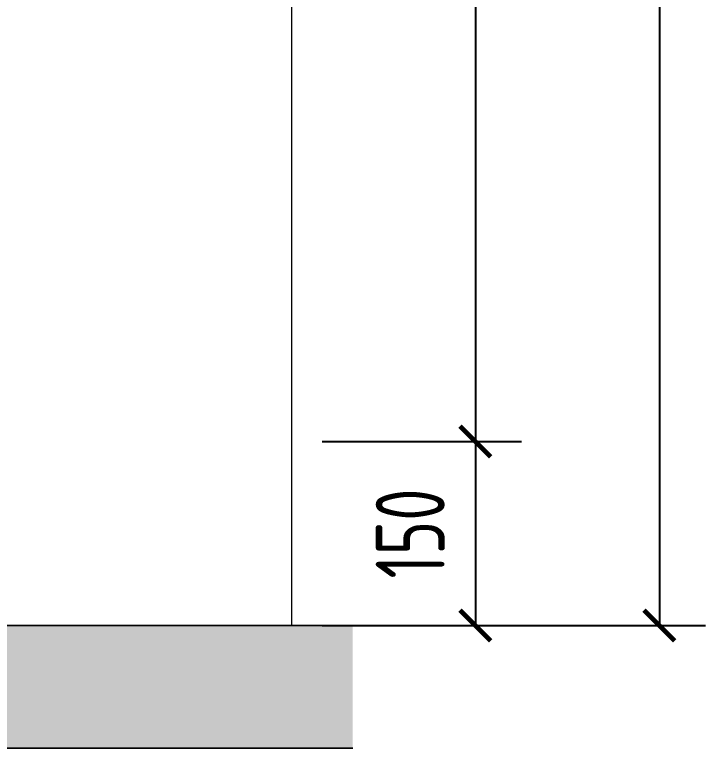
# Model space of a CAD drawing. Header units: millimetres. Extents: x 3162 to 221128, y -144913 to 11496.
# Drawn here: x 45584 to 46147, y -72297 to -71699 of the extents above; entities that cross this region are included whole.
import ezdxf

# ---------------------------------------------------------------- set-up
doc = ezdxf.new("R2010")
doc.units = ezdxf.units.MM
doc.header["$LTSCALE"] = 10
doc.layers.get('Defpoints').update_dxf_attribs({"color": 250})
for name, color, linetype, lineweight in [('FC-Hatch【平面填充】', 250, 'Continuous', 0), ('RC-dimensions', 44, 'Continuous', 0), ('Wall【立面墙】', 252, 'Continuous', 0)]:
    doc.layers.add(name, color=color, linetype=linetype, lineweight=lineweight)
doc.styles.add('尺寸标注', font='ARCHS.SHX', dxfattribs={"width": 0.8})
doc.dimstyles.new('海龙1：25', dxfattribs={"dimscale": 25, "dimtxt": 2.25, "dimasz": 1, "dimexe": 1.5, "dimexo": 1, "dimgap": 1, "dimtad": 1, "dimdec": 0, "dimrnd": 5, "dimdsep": 46, "dimtxsty": '尺寸标注', "dimblk": 'ARCHTICK', "dimblk1": 'ARCHTICK', "dimblk2": 'ARCHTICK', "dimcen": 1, "dimclrd": 44, "dimclre": 44, "dimclrt": 2, "dimadec": 0, "dimazin": 0, "dimtfac": 1, "dimtdec": 0, "dimtix": 1, "dimtmove": 2, "dimatfit": 3, "dimldrblk": 'hl_arrow2', "dimfxl": 5, "dimfxlon": 1, "dimarcsym": 0})

# ---------------------------------------------------------------- blocks, each defined once
blk = doc.blocks.new('_ArchTick')
at = {"color": 2, "linetype": 'ByBlock', "const_width": 0.15}
blk.add_lwpolyline([(-0.5, -0.5), (0.5, 0.5)], dxfattribs=at)
blk = doc.blocks.new('*D1267')
at = {"layer": 'Defpoints', "color": 0, "transparency": 16777216}
for p in [(45809.35, -69496.54), (45809.35, -72046.54), (45959.35, -72046.54)]:
    blk.add_point(p, dxfattribs=at)
at = {"layer": 'RC-dimensions', "color": 44, "lineweight": -2, "transparency": 16777216}
for p, q in [((45834.35, -69496.54), (45996.85, -69496.54)), ((45959.35, -69496.54), (45959.35, -72046.54)), ((45834.35, -72046.54), (45996.85, -72046.54))]:
    blk.add_line(p, q, dxfattribs=at)
at = {"layer": 'RC-dimensions', "color": 44, "lineweight": -2, "transparency": 16777216, "xscale": 25, "yscale": 25, "zscale": 25}
for p, rotation in [((45959.35, -69496.54), 90), ((45959.35, -72046.54), 270)]:
    blk.add_blockref('_ArchTick', p, dxfattribs=dict(at, rotation=rotation))
at = {"layer": 'RC-dimensions', "color": 2, "transparency": 16777216, "insert": (45905.05, -70771.54), "char_height": 56.25, "attachment_point": 5, "rotation": 90, "style": '尺寸标注'}
blk.add_mtext('2550', dxfattribs=at)
blk = doc.blocks.new('hl_arrow2')
at = {"color": 2}
blk.add_line((-0.221, 0), (-1, 0), dxfattribs=at)
blk.add_lwpolyline([(-0.221, 0), (-0.861, -0.689), (-0.654, -0.862), (0, 0), (-0.654, 0.862), (-0.861, 0.689)], close=True, dxfattribs=at)
for points in [[(-0.861, 0.689), (-0.654, 0.862), (-0.221, 0), (0, 0)], [(-0.861, -0.689), (-0.654, -0.862), (-0.221, 0), (0, 0)]]:
    blk.add_solid(points, dxfattribs=at)
blk = doc.blocks.new('*D1268')
at = {"layer": 'Defpoints', "color": 0, "transparency": 16777216}
for p in [(45809.35, -72046.54), (45809.35, -72196.54), (45959.35, -72196.54)]:
    blk.add_point(p, dxfattribs=at)
at = {"layer": 'RC-dimensions', "color": 44, "lineweight": -2, "transparency": 16777216}
for p, q in [((45834.35, -72046.54), (45996.85, -72046.54)), ((45959.35, -72046.54), (45959.35, -72196.54)), ((45834.35, -72196.54), (45996.85, -72196.54))]:
    blk.add_line(p, q, dxfattribs=at)
at = {"layer": 'RC-dimensions', "color": 44, "lineweight": -2, "transparency": 16777216, "xscale": 25, "yscale": 25, "zscale": 25}
for p, rotation in [((45959.35, -72046.54), 90), ((45959.35, -72196.54), 270)]:
    blk.add_blockref('_ArchTick', p, dxfattribs=dict(at, rotation=rotation))
at = {"layer": 'RC-dimensions', "color": 2, "transparency": 16777216, "insert": (45906.23, -72121.54), "char_height": 56.25, "attachment_point": 5, "rotation": 90, "style": '尺寸标注'}
blk.add_mtext('150', dxfattribs=at)
blk = doc.blocks.new('*D1269')
at = {"layer": 'Defpoints', "color": 0, "transparency": 16777216}
for p in [(45809.35, -69496.54), (45809.35, -72196.54), (46109.35, -72196.54)]:
    blk.add_point(p, dxfattribs=at)
at = {"layer": 'RC-dimensions', "color": 44, "lineweight": -2, "transparency": 16777216}
for p, q in [((45984.35, -69496.54), (46146.85, -69496.54)), ((46109.35, -69496.54), (46109.35, -72196.54)), ((45984.35, -72196.54), (46146.85, -72196.54))]:
    blk.add_line(p, q, dxfattribs=at)
at = {"layer": 'RC-dimensions', "color": 44, "lineweight": -2, "transparency": 16777216, "xscale": 25, "yscale": 25, "zscale": 25}
for p, rotation in [((46109.35, -69496.54), 90), ((46109.35, -72196.54), 270)]:
    blk.add_blockref('_ArchTick', p, dxfattribs=dict(at, rotation=rotation))
at = {"layer": 'RC-dimensions', "color": 2, "transparency": 16777216, "insert": (46053.88, -70846.54), "char_height": 56.25, "attachment_point": 5, "rotation": 90, "style": '尺寸标注'}
blk.add_mtext('2700', dxfattribs=at)

msp = doc.modelspace()

# ---------------------------------------------------------------- hatches: boundary and pattern name
at = {"layer": 'FC-Hatch【平面填充】'}
h = msp.add_hatch(dxfattribs=at)
h.set_pattern_fill('钢筋混凝土', color=256, scale=50, angle=180, style=0, pattern_type=2)
h.set_pattern_definition([(225, (0, 0), (35.35534, -35.35534), []), (230, (0, 0), (-71.72602, 6.275218), [7.5, -82.5]), (175, (0, 0), (13.87511, -75.21923), [6, -66]), (280.4514, (-5.98, 0.52), (-57.85092, -68.94393), [6.374, -70.1142]), (226.1842, (-2e-15, -20), (-106.72409, 16.55189), [11.25, -123.75]), (276.6356, (-8.89, -18.62), (-93.46626, -97.41178), [9.56105, -105.1713]), (171.1842, (-2e-15, -20), (-93.46618, -97.41189), [9, -99]), (201, (-10, -15), (-59.690703, 40.261893), [7.5, -82.5]), (146, (-10, -15), (-24.33156, -72.515006), [6, -66]), (251.4514, (-14.974, -11.645), (-84.022234, -32.253037), [6.374, -70.1142]), (217.5, (0, 0), (-1.2159855, -33.289385), [0.5, -65.2, 0.5, -67, 0.5, -66.25]), (187.5, (0, 0), (-26.306954, -39.441171), [0.5, -38.2, 0.5, -63.7, 0.5, -25.25]), (147.5, (22.3, -3e-15), (-53.382244, 2.255487), [0.5, -25, 0.5, -78, 0.5, -103.5]), (137.5, (32.3, -4e-15), (-58.318617, -10.010498), [0.5, -32.5, 0.5, -51.8, 0.5, -73.5])])
h.paths.add_polyline_path([(39009.35, -72296.54), (39009.35, -72196.54), (45859.35, -72196.54), (45859.35, -72296.54)])

# ---------------------------------------------------------------- linework, layer by layer
at = {"layer": 'Wall【立面墙】'}
for points in [[(45559.35, -72196.54), (45559.35, -69346.54), (45809.35, -69346.54), (45809.35, -72196.54)], [(39009.35, -72196.54), (39009.35, -72196.54), (45859.35, -72196.54), (45859.35, -72196.54)], [(39009.35, -72296.54), (39009.35, -72296.54), (45859.35, -72296.54), (45859.35, -72296.54)]]:
    msp.add_lwpolyline(points, close=True, dxfattribs=at)

# ---------------------------------------------------------------- dimensions: what is measured, and where the dimension line sits
at = {"layer": 'RC-dimensions'}
for base, p1, p2, picture, middle in [((45959.35, -72046.54), (45809.35, -69496.54), (45809.35, -72046.54), '*D1267', (45905.05, -70771.54)), ((46109.35, -72196.54), (45809.35, -69496.54), (45809.35, -72196.54), '*D1269', (46053.88, -70846.54)), ((45959.35, -72196.54), (45809.35, -72046.54), (45809.35, -72196.54), '*D1268', (45906.23, -72121.54))]:
    dim = msp.add_linear_dim(base=base, p1=p1, p2=p2, angle=270, dimstyle='海龙1：25', override={"dimscale": 25, "dimtxsty": '尺寸标注', "dimblk1": 'ArchTick', "dimblk2": 'ArchTick', "dimsah": 1, "dimclrt": 2}, dxfattribs=at)
    dim.commit()
    dim.dimension.update_dxf_attribs({"geometry": picture, "text_midpoint": middle})

doc.saveas('drawing.dxf')
